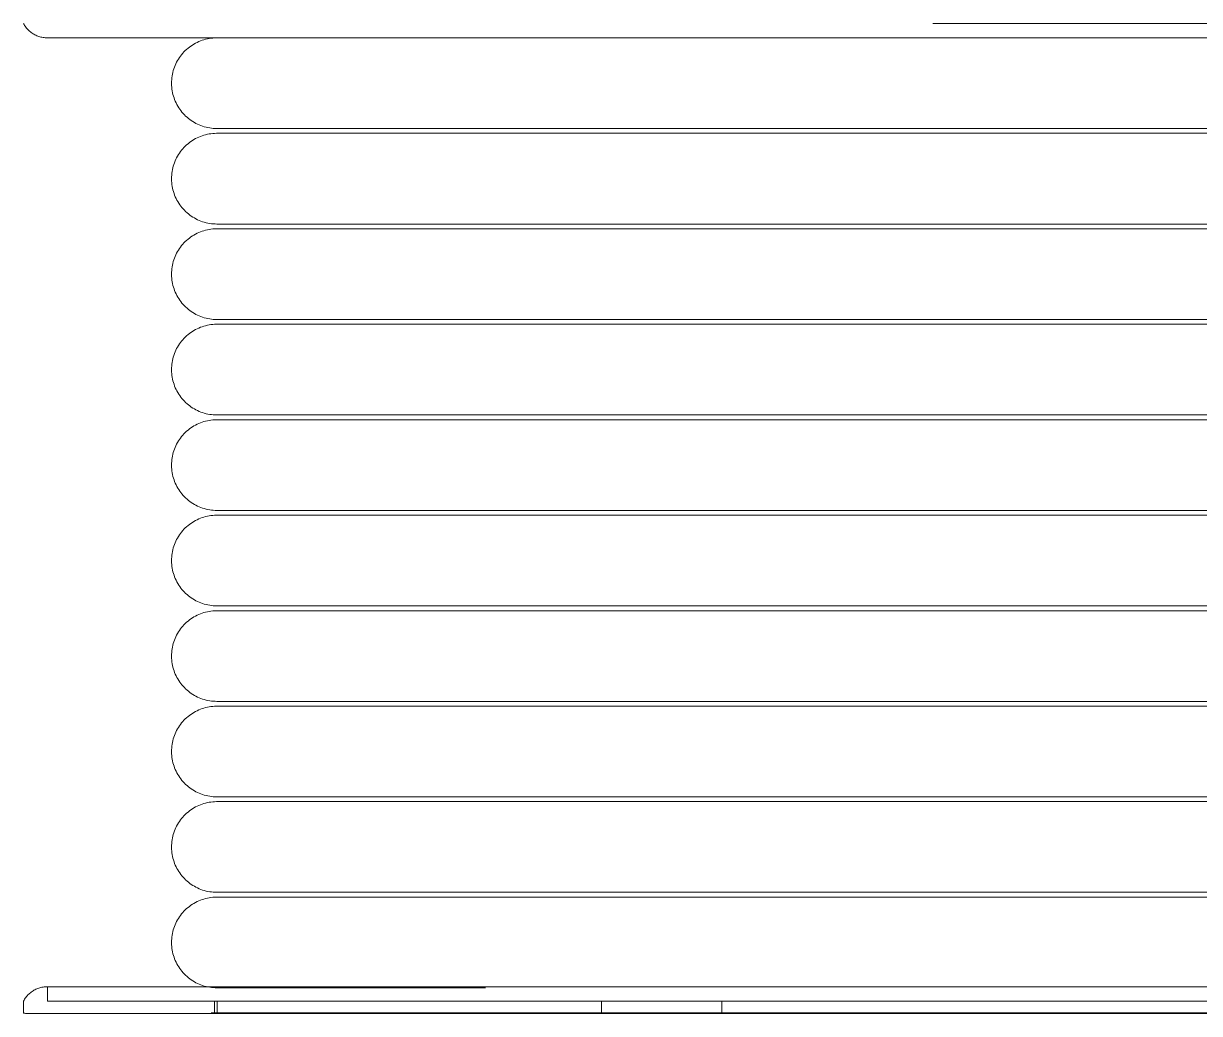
# Model space of a CAD drawing. Header units: millimetres. Extents: x -677815 to 476396, y -125373 to 39000.
# Drawn here: x 198733.5 to 198979.8, y -461.7 to -254.3 of the extents above; entities that cross this region are included whole.
import ezdxf

# ---------------------------------------------------------------- set-up
doc = ezdxf.new("R2010")
doc.units = ezdxf.units.MM
doc.layers.add('AM_BOR', color=4, linetype='Continuous', lineweight=25)
doc.layers.add('Xref building Toll$0$P-SANR-FIXT', color=6, linetype='Continuous', lineweight=9)

# ---------------------------------------------------------------- blocks, each defined once
blk = doc.blocks.new('Xref building Toll$0$FHR_1 - FHR 2-V343-MASTER GROUND FLOOR')
at = {"layer": 'Xref building Toll$0$P-SANR-FIXT'}
for p, q in [((125, 386.59), (-80.73, 386.59)), ((330.73, 386.59), (125, 386.59)), ((179.52, 386.59), (223.77, 386.59)), ((223.77, 386.59), (329.45, 386.59)), ((223.77, 386.59), (248.93, 386.59)), ((223.77, 384.09), (223.77, 386.59)), ((248.93, 386.59), (248.93, 384.09)), ((329.45, 386.59), (329.45, 386.59)), ((329.45, 384.09), (329.45, 386.59)), ((330, 384.09), (330, 386.59)), ((370, 384.09), (370, 386.59)), ((125, 384.09), (-80.73, 384.09)), ((330.73, 384.09), (125, 384.09)), ((179.56, 384.09), (365, 384.09)), ((179.56, 384.09), (330.69, 384.09)), ((274.64, 384.09), (329.45, 384.09)), ((329.45, 384.09), (329.45, 384.09)), ((365, 384.09), (330.69, 384.09)), ((365, 381.09), (365, 384.09)), ((365, 381.09), (-115, 381.09)), ((125, 381.09), (-38.03, 381.09)), ((274.64, 381.09), (125, 381.09)), ((274.64, 381.09), (365, 381.09)), ((125, 179.31), (70.48, 179.31)), ((179.52, 179.31), (125, 179.31))]:
    blk.add_line(p, q, dxfattribs=at)
at = {"layer": 'Xref building Toll$0$P-SANR-FIXT', "flags": 128}
for points in [[(125, 386.69), (115.23, 386.69), (105.47, 386.69), (95.75, 386.69), (86.07, 386.69), (76.46, 386.69), (66.92, 386.69), (57.48, 386.69), (48.14, 386.69), (38.93, 386.69), (29.85, 386.69), (20.93, 386.69), (12.17, 386.69), (3.59, 386.69), (-4.79, 386.69), (-12.96, 386.69), (-20.92, 386.69), (-28.64, 386.69)], [(-23.02, 386.69), (-15.13, 386.69), (-7.01, 386.69), (1.31, 386.69), (9.84, 386.69), (18.55, 386.69), (27.43, 386.69), (36.46, 386.69), (45.64, 386.69), (54.95, 386.69), (64.36, 386.69), (73.88, 386.69), (83.47, 386.69), (93.13, 386.69), (102.85, 386.69), (112.59, 386.69), (122.36, 386.69), (125, 386.69)], [(125, 386.69), (134.77, 386.69), (144.53, 386.69), (154.25, 386.69), (163.93, 386.69), (173.54, 386.69), (183.08, 386.69), (192.52, 386.69), (201.86, 386.69), (211.07, 386.69), (220.15, 386.69), (229.07, 386.69), (237.83, 386.69), (246.41, 386.69), (254.79, 386.69), (262.96, 386.69), (270.92, 386.69), (278.64, 386.69), (286.11, 386.69), (293.33, 386.69), (300.27, 386.69), (306.94, 386.69), (313.32, 386.69), (319.39, 386.69), (325.16, 386.69), (330.6, 386.69), (335.72, 386.69), (340.49, 386.69), (344.93, 386.69), (349.01, 386.69), (352.73, 386.69), (356.09, 386.69), (359.08, 386.69), (361.69, 386.69), (363.93, 386.69), (365.78, 386.69), (367.25, 386.69), (368.33, 386.69), (369.02, 386.69), (369.32, 386.69), (369.33, 386.69)], [(369.33, 386.69), (369.14, 386.69), (368.55, 386.69), (367.58, 386.69), (366.21, 386.69), (364.46, 386.69), (362.33, 386.69), (359.82, 386.69), (356.93, 386.69), (353.67, 386.69), (350.05, 386.69), (346.06, 386.69), (341.72, 386.69), (337.04, 386.69), (332.01, 386.69), (326.66, 386.69), (320.98, 386.69), (314.99, 386.69), (308.69, 386.69), (302.1, 386.69), (295.23, 386.69), (288.08, 386.69), (280.68, 386.69), (273.02, 386.69), (265.13, 386.69), (257.01, 386.69), (248.69, 386.69), (240.16, 386.69), (231.45, 386.69), (222.57, 386.69), (213.54, 386.69), (204.36, 386.69), (195.05, 386.69), (185.64, 386.69), (176.12, 386.69), (166.53, 386.69), (156.87, 386.69), (147.15, 386.69), (137.41, 386.69), (127.64, 386.69), (125, 386.69)], [(369.33, 386.69), (369.42, 386.69), (369.51, 386.69), (369.6, 386.68), (369.69, 386.66), (369.78, 386.65), (369.87, 386.63), (369.96, 386.61), (370, 386.59)], [(370, 384.09), (369.89, 383.89), (369.77, 383.7), (369.64, 383.51), (369.51, 383.33), (369.37, 383.15), (369.22, 382.98), (369.07, 382.81), (368.91, 382.65), (368.74, 382.5), (368.57, 382.36), (368.39, 382.22), (368.2, 382.08), (368.01, 381.96), (367.82, 381.84), (367.62, 381.73), (367.42, 381.63), (367.21, 381.54), (367, 381.46), (366.79, 381.38), (366.57, 381.31), (366.35, 381.26), (366.13, 381.21), (365.91, 381.16), (365.68, 381.13), (365.46, 381.11), (365.23, 381.1), (365, 381.09)], [(-27.92, 381.09), (-20.4, 381.09), (-12.64, 381.09), (-4.67, 381.09), (3.51, 381.09), (11.88, 381.09), (20.44, 381.09), (29.16, 381.09), (38.03, 381.09), (47.05, 381.09), (56.19, 381.09), (65.44, 381.09), (74.78, 381.09), (84.21, 381.09), (93.7, 381.09), (103.24, 381.09), (112.81, 381.09), (122.41, 381.09), (125, 381.09)], [(125, 381.09), (134.6, 381.09), (144.18, 381.09), (153.73, 381.09), (163.24, 381.09), (172.68, 381.09), (182.05, 381.09), (191.33, 381.09), (200.5, 381.09), (209.55, 381.09), (218.46, 381.09), (227.23, 381.09), (235.83, 381.09), (244.25, 381.09), (252.48, 381.09), (260.51, 381.09), (268.33, 381.09), (275.91, 381.09), (283.25, 381.09), (290.34, 381.09), (297.17, 381.09), (303.71, 381.09), (309.98, 381.09), (315.94, 381.09), (321.61, 381.09), (326.95, 381.09), (331.98, 381.09), (336.67, 381.09), (341.02, 381.09), (345.03, 381.09), (348.69, 381.09), (351.99, 381.09), (354.92, 381.09), (357.49, 381.09), (359.69, 381.09), (361.51, 381.09), (362.95, 381.09), (364.01, 381.09), (364.69, 381.09), (364.99, 381.09), (365, 381.09)], [(329.5, 381.31), (329.34, 381.31), (328.85, 381.31), (328.03, 381.31), (326.89, 381.31), (325.42, 381.31), (323.64, 381.31), (321.54, 381.31), (319.12, 381.31), (316.39, 381.31), (313.36, 381.31), (310.02, 381.31), (306.39, 381.31), (302.47, 381.31), (298.26, 381.31), (293.78, 381.31), (289.03, 381.31), (284.01, 381.31), (278.74, 381.31), (273.23, 381.31)], [(275.8, 381.31), (281.2, 381.31), (286.35, 381.31), (291.25, 381.31), (295.88, 381.31), (300.23, 381.31), (304.31, 381.31), (308.1, 381.31), (311.59, 381.31), (314.79, 381.31), (317.68, 381.31), (320.27, 381.31), (322.54, 381.31), (324.5, 381.31), (326.14, 381.31), (327.45, 381.31), (328.45, 381.31), (329.11, 381.31), (329.45, 381.31), (329.5, 381.31)], [(365, 381.09), (364.81, 381.09), (364.23, 381.09), (363.27, 381.09), (361.93, 381.09), (360.22, 381.09), (358.12, 381.09), (355.65, 381.09), (352.82, 381.09), (349.62, 381.09), (346.05, 381.09), (342.14, 381.09), (337.88, 381.09), (333.28, 381.09), (328.34, 381.09), (323.08, 381.09), (317.5, 381.09), (311.62, 381.09), (305.43, 381.09), (298.96, 381.09), (292.21, 381.09), (285.19, 381.09), (277.92, 381.09)], [(329.5, 381.31), (329.88, 381.3), (330.26, 381.28), (330.64, 381.24), (331.01, 381.19), (331.39, 381.12), (331.76, 381.04), (332.13, 380.94), (332.49, 380.83), (332.85, 380.7), (333.2, 380.56), (333.55, 380.4), (333.89, 380.24), (334.22, 380.05), (334.55, 379.86), (334.86, 379.65), (335.17, 379.43), (335.47, 379.2), (335.76, 378.95), (336.04, 378.69), (336.31, 378.43), (336.57, 378.15), (336.82, 377.86), (337.06, 377.56), (337.28, 377.26), (337.49, 376.94), (337.69, 376.62), (337.88, 376.29), (338.05, 375.95), (338.21, 375.6), (338.35, 375.25), (338.48, 374.89), (338.6, 374.53), (338.7, 374.17), (338.79, 373.8), (338.86, 373.42), (338.92, 373.05), (338.96, 372.67), (338.99, 372.29), (339, 371.91), (339, 371.81)], [(339, 371.81), (338.99, 371.43), (338.97, 371.05), (338.93, 370.67), (338.88, 370.3), (338.81, 369.92), (338.73, 369.55), (338.63, 369.18), (338.52, 368.82), (338.39, 368.46), (338.25, 368.11), (338.1, 367.76), (337.93, 367.42), (337.74, 367.09), (337.55, 366.76), (337.34, 366.44), (337.12, 366.14), (336.89, 365.84), (336.64, 365.54), (336.39, 365.26), (336.12, 364.99), (335.84, 364.73), (335.55, 364.49), (335.26, 364.25), (334.95, 364.03), (334.63, 363.82), (334.31, 363.62), (333.98, 363.43), (333.64, 363.26), (333.29, 363.1), (332.94, 362.95), (332.59, 362.82), (332.22, 362.71), (331.86, 362.61), (331.49, 362.52), (331.11, 362.45), (330.74, 362.39), (330.36, 362.35), (329.98, 362.32), (329.6, 362.31), (329.5, 362.31)], [(329.5, 362.31), (329.34, 362.31), (328.85, 362.31), (328.03, 362.31), (326.89, 362.31), (325.42, 362.31), (323.64, 362.31), (321.54, 362.31), (319.12, 362.31), (316.39, 362.31), (313.36, 362.31), (310.02, 362.31), (306.39, 362.31), (302.47, 362.31), (298.26, 362.31), (293.78, 362.31), (289.03, 362.31), (284.01, 362.31), (278.74, 362.31), (273.23, 362.31), (267.48, 362.31), (261.5, 362.31), (255.3, 362.31), (248.89, 362.31), (242.28, 362.31), (235.49, 362.31), (228.52, 362.31), (221.39, 362.31), (214.1, 362.31), (206.66, 362.31), (199.1, 362.31), (191.42, 362.31), (183.63, 362.31), (175.75, 362.31), (167.79, 362.31), (159.76, 362.31), (151.67, 362.31), (143.54, 362.31), (135.38, 362.31), (127.21, 362.31), (119.03, 362.31)], [(122.79, 362.31), (130.97, 362.31), (139.14, 362.31), (147.29, 362.31), (155.4, 362.31), (163.46, 362.31), (171.46, 362.31), (179.39, 362.31), (187.23, 362.31), (194.97, 362.31), (202.6, 362.31), (210.1, 362.31), (217.47, 362.31), (224.69, 362.31), (231.75, 362.31), (238.64, 362.31), (245.35, 362.31), (251.86, 362.31), (258.18, 362.31), (264.28, 362.31), (270.15, 362.31), (275.8, 362.31), (281.2, 362.31), (286.35, 362.31), (291.25, 362.31), (295.88, 362.31), (300.23, 362.31), (304.31, 362.31), (308.1, 362.31), (311.59, 362.31), (314.79, 362.31), (317.68, 362.31), (320.27, 362.31), (322.54, 362.31), (324.5, 362.31), (326.14, 362.31), (327.45, 362.31), (328.45, 362.31), (329.11, 362.31), (329.45, 362.31), (329.5, 362.31)], [(122.79, 361.31), (130.97, 361.31), (139.14, 361.31), (147.29, 361.31), (155.4, 361.31), (163.46, 361.31), (171.46, 361.31), (179.39, 361.31), (187.23, 361.31), (194.97, 361.31), (202.6, 361.31), (210.1, 361.31), (217.47, 361.31), (224.69, 361.31), (231.75, 361.31), (238.64, 361.31), (245.35, 361.31), (251.86, 361.31), (258.18, 361.31), (264.28, 361.31), (270.15, 361.31), (275.8, 361.31), (281.2, 361.31), (286.35, 361.31), (291.25, 361.31), (295.88, 361.31), (300.23, 361.31), (304.31, 361.31), (308.1, 361.31), (311.59, 361.31), (314.79, 361.31), (317.68, 361.31), (320.27, 361.31), (322.54, 361.31), (324.5, 361.31), (326.14, 361.31), (327.45, 361.31), (328.45, 361.31), (329.11, 361.31), (329.45, 361.31), (329.5, 361.31)], [(329.5, 361.31), (329.34, 361.31), (328.85, 361.31), (328.03, 361.31), (326.89, 361.31), (325.42, 361.31), (323.64, 361.31), (321.54, 361.31), (319.12, 361.31), (316.39, 361.31), (313.36, 361.31), (310.02, 361.31), (306.39, 361.31), (302.47, 361.31), (298.26, 361.31), (293.78, 361.31), (289.03, 361.31), (284.01, 361.31), (278.74, 361.31), (273.23, 361.31), (267.48, 361.31), (261.5, 361.31), (255.3, 361.31), (248.89, 361.31), (242.28, 361.31), (235.49, 361.31), (228.52, 361.31), (221.39, 361.31), (214.1, 361.31), (206.66, 361.31), (199.1, 361.31), (191.42, 361.31), (183.63, 361.31), (175.75, 361.31), (167.79, 361.31), (159.76, 361.31), (151.67, 361.31), (143.54, 361.31), (135.38, 361.31), (127.21, 361.31), (119.03, 361.31)], [(329.5, 361.31), (329.88, 361.3), (330.26, 361.28), (330.64, 361.24), (331.01, 361.19), (331.39, 361.12), (331.76, 361.04), (332.13, 360.94), (332.49, 360.83), (332.85, 360.7), (333.2, 360.56), (333.55, 360.4), (333.89, 360.24), (334.22, 360.05), (334.55, 359.86), (334.86, 359.65), (335.17, 359.43), (335.47, 359.2), (335.76, 358.95), (336.04, 358.69), (336.31, 358.43), (336.57, 358.15), (336.82, 357.86), (337.06, 357.56), (337.28, 357.26), (337.49, 356.94), (337.69, 356.62), (337.88, 356.29), (338.05, 355.95), (338.21, 355.6), (338.35, 355.25), (338.48, 354.89), (338.6, 354.53), (338.7, 354.17), (338.79, 353.8), (338.86, 353.42), (338.92, 353.05), (338.96, 352.67), (338.99, 352.29), (339, 351.91), (339, 351.81)], [(339, 351.81), (338.99, 351.43), (338.97, 351.05), (338.93, 350.67), (338.88, 350.3), (338.81, 349.92), (338.73, 349.55), (338.63, 349.18), (338.52, 348.82), (338.39, 348.46), (338.25, 348.11), (338.1, 347.76), (337.93, 347.42), (337.74, 347.09), (337.55, 346.76), (337.34, 346.44), (337.12, 346.14), (336.89, 345.84), (336.64, 345.54), (336.39, 345.26), (336.12, 344.99), (335.84, 344.73), (335.55, 344.49), (335.26, 344.25), (334.95, 344.03), (334.63, 343.82), (334.31, 343.62), (333.98, 343.43), (333.64, 343.26), (333.29, 343.1), (332.94, 342.95), (332.59, 342.82), (332.22, 342.71), (331.86, 342.61), (331.49, 342.52), (331.11, 342.45), (330.74, 342.39), (330.36, 342.35), (329.98, 342.32), (329.6, 342.31), (329.5, 342.31)], [(329.5, 342.31), (329.34, 342.31), (328.85, 342.31), (328.03, 342.31), (326.89, 342.31), (325.42, 342.31), (323.64, 342.31), (321.54, 342.31), (319.12, 342.31), (316.39, 342.31), (313.36, 342.31), (310.02, 342.31), (306.39, 342.31), (302.47, 342.31), (298.26, 342.31), (293.78, 342.31), (289.03, 342.31), (284.01, 342.31), (278.74, 342.31), (273.23, 342.31), (267.48, 342.31), (261.5, 342.31), (255.3, 342.31), (248.89, 342.31), (242.28, 342.31), (235.49, 342.31), (228.52, 342.31), (221.39, 342.31), (214.1, 342.31), (206.66, 342.31), (199.1, 342.31), (191.42, 342.31), (183.63, 342.31), (175.75, 342.31), (167.79, 342.31), (159.76, 342.31), (151.67, 342.31), (143.54, 342.31), (135.38, 342.31), (127.21, 342.31), (119.03, 342.31)], [(122.79, 342.31), (130.97, 342.31), (139.14, 342.31), (147.29, 342.31), (155.4, 342.31), (163.46, 342.31), (171.46, 342.31), (179.39, 342.31), (187.23, 342.31), (194.97, 342.31), (202.6, 342.31), (210.1, 342.31), (217.47, 342.31), (224.69, 342.31), (231.75, 342.31), (238.64, 342.31), (245.35, 342.31), (251.86, 342.31), (258.18, 342.31), (264.28, 342.31), (270.15, 342.31), (275.8, 342.31), (281.2, 342.31), (286.35, 342.31), (291.25, 342.31), (295.88, 342.31), (300.23, 342.31), (304.31, 342.31), (308.1, 342.31), (311.59, 342.31), (314.79, 342.31), (317.68, 342.31), (320.27, 342.31), (322.54, 342.31), (324.5, 342.31), (326.14, 342.31), (327.45, 342.31), (328.45, 342.31), (329.11, 342.31), (329.45, 342.31), (329.5, 342.31)], [(122.79, 341.31), (130.97, 341.31), (139.14, 341.31), (147.29, 341.31), (155.4, 341.31), (163.46, 341.31), (171.46, 341.31), (179.39, 341.31), (187.23, 341.31), (194.97, 341.31), (202.6, 341.31), (210.1, 341.31), (217.47, 341.31), (224.69, 341.31), (231.75, 341.31), (238.64, 341.31), (245.35, 341.31), (251.86, 341.31), (258.18, 341.31), (264.28, 341.31), (270.15, 341.31), (275.8, 341.31), (281.2, 341.31), (286.35, 341.31), (291.25, 341.31), (295.88, 341.31), (300.23, 341.31), (304.31, 341.31), (308.1, 341.31), (311.59, 341.31), (314.79, 341.31), (317.68, 341.31), (320.27, 341.31), (322.54, 341.31), (324.5, 341.31), (326.14, 341.31), (327.45, 341.31), (328.45, 341.31), (329.11, 341.31), (329.45, 341.31), (329.5, 341.31)], [(329.5, 341.31), (329.34, 341.31), (328.85, 341.31), (328.03, 341.31), (326.89, 341.31), (325.42, 341.31), (323.64, 341.31), (321.54, 341.31), (319.12, 341.31), (316.39, 341.31), (313.36, 341.31), (310.02, 341.31), (306.39, 341.31), (302.47, 341.31), (298.26, 341.31), (293.78, 341.31), (289.03, 341.31), (284.01, 341.31), (278.74, 341.31), (273.23, 341.31), (267.48, 341.31), (261.5, 341.31), (255.3, 341.31), (248.89, 341.31), (242.28, 341.31), (235.49, 341.31), (228.52, 341.31), (221.39, 341.31), (214.1, 341.31), (206.66, 341.31), (199.1, 341.31), (191.42, 341.31), (183.63, 341.31), (175.75, 341.31), (167.79, 341.31), (159.76, 341.31), (151.67, 341.31), (143.54, 341.31), (135.38, 341.31), (127.21, 341.31), (119.03, 341.31)], [(329.5, 341.31), (329.88, 341.3), (330.26, 341.28), (330.64, 341.24), (331.01, 341.19), (331.39, 341.12), (331.76, 341.04), (332.13, 340.94), (332.49, 340.83), (332.85, 340.7), (333.2, 340.56), (333.55, 340.4), (333.89, 340.24), (334.22, 340.05), (334.55, 339.86), (334.86, 339.65), (335.17, 339.43), (335.47, 339.2), (335.76, 338.95), (336.04, 338.69), (336.31, 338.43), (336.57, 338.15), (336.82, 337.86), (337.06, 337.56), (337.28, 337.26), (337.49, 336.94), (337.69, 336.62), (337.88, 336.29), (338.05, 335.95), (338.21, 335.6), (338.35, 335.25), (338.48, 334.89), (338.6, 334.53), (338.7, 334.17), (338.79, 333.8), (338.86, 333.42), (338.92, 333.05), (338.96, 332.67), (338.99, 332.29), (339, 331.91), (339, 331.81)], [(339, 331.81), (338.99, 331.43), (338.97, 331.05), (338.93, 330.67), (338.88, 330.3), (338.81, 329.92), (338.73, 329.55), (338.63, 329.18), (338.52, 328.82), (338.39, 328.46), (338.25, 328.11), (338.1, 327.76), (337.93, 327.42), (337.74, 327.09), (337.55, 326.76), (337.34, 326.44), (337.12, 326.14), (336.89, 325.84), (336.64, 325.54), (336.39, 325.26), (336.12, 324.99), (335.84, 324.73), (335.55, 324.49), (335.26, 324.25), (334.95, 324.03), (334.63, 323.82), (334.31, 323.62), (333.98, 323.43), (333.64, 323.26), (333.29, 323.1), (332.94, 322.95), (332.59, 322.82), (332.22, 322.71), (331.86, 322.61), (331.49, 322.52), (331.11, 322.45), (330.74, 322.39), (330.36, 322.35), (329.98, 322.32), (329.6, 322.31), (329.5, 322.31)], [(329.5, 322.31), (329.34, 322.31), (328.85, 322.31), (328.03, 322.31), (326.89, 322.31), (325.42, 322.31), (323.64, 322.31), (321.54, 322.31), (319.12, 322.31), (316.39, 322.31), (313.36, 322.31), (310.02, 322.31), (306.39, 322.31), (302.47, 322.31), (298.26, 322.31), (293.78, 322.31), (289.03, 322.31), (284.01, 322.31), (278.74, 322.31), (273.23, 322.31), (267.48, 322.31), (261.5, 322.31), (255.3, 322.31), (248.89, 322.31), (242.28, 322.31), (235.49, 322.31), (228.52, 322.31), (221.39, 322.31), (214.1, 322.31), (206.66, 322.31), (199.1, 322.31), (191.42, 322.31), (183.63, 322.31), (175.75, 322.31), (167.79, 322.31), (159.76, 322.31), (151.67, 322.31), (143.54, 322.31), (135.38, 322.31), (127.21, 322.31), (119.03, 322.31)], [(122.79, 322.31), (130.97, 322.31), (139.14, 322.31), (147.29, 322.31), (155.4, 322.31), (163.46, 322.31), (171.46, 322.31), (179.39, 322.31), (187.23, 322.31), (194.97, 322.31), (202.6, 322.31), (210.1, 322.31), (217.47, 322.31), (224.69, 322.31), (231.75, 322.31), (238.64, 322.31), (245.35, 322.31), (251.86, 322.31), (258.18, 322.31), (264.28, 322.31), (270.15, 322.31), (275.8, 322.31), (281.2, 322.31), (286.35, 322.31), (291.25, 322.31), (295.88, 322.31), (300.23, 322.31), (304.31, 322.31), (308.1, 322.31), (311.59, 322.31), (314.79, 322.31), (317.68, 322.31), (320.27, 322.31), (322.54, 322.31), (324.5, 322.31), (326.14, 322.31), (327.45, 322.31), (328.45, 322.31), (329.11, 322.31), (329.45, 322.31), (329.5, 322.31)], [(122.79, 321.31), (130.97, 321.31), (139.14, 321.31), (147.29, 321.31), (155.4, 321.31), (163.46, 321.31), (171.46, 321.31), (179.39, 321.31), (187.23, 321.31), (194.97, 321.31), (202.6, 321.31), (210.1, 321.31), (217.47, 321.31), (224.69, 321.31), (231.75, 321.31), (238.64, 321.31), (245.35, 321.31), (251.86, 321.31), (258.18, 321.31), (264.28, 321.31), (270.15, 321.31), (275.8, 321.31), (281.2, 321.31), (286.35, 321.31), (291.25, 321.31), (295.88, 321.31), (300.23, 321.31), (304.31, 321.31), (308.1, 321.31), (311.59, 321.31), (314.79, 321.31), (317.68, 321.31), (320.27, 321.31), (322.54, 321.31), (324.5, 321.31), (326.14, 321.31), (327.45, 321.31), (328.45, 321.31), (329.11, 321.31), (329.45, 321.31), (329.5, 321.31)], [(329.5, 321.31), (329.34, 321.31), (328.85, 321.31), (328.03, 321.31), (326.89, 321.31), (325.42, 321.31), (323.64, 321.31), (321.54, 321.31), (319.12, 321.31), (316.39, 321.31), (313.36, 321.31), (310.02, 321.31), (306.39, 321.31), (302.47, 321.31), (298.26, 321.31), (293.78, 321.31), (289.03, 321.31), (284.01, 321.31), (278.74, 321.31), (273.23, 321.31), (267.48, 321.31), (261.5, 321.31), (255.3, 321.31), (248.89, 321.31), (242.28, 321.31), (235.49, 321.31), (228.52, 321.31), (221.39, 321.31), (214.1, 321.31), (206.66, 321.31), (199.1, 321.31), (191.42, 321.31), (183.63, 321.31), (175.75, 321.31), (167.79, 321.31), (159.76, 321.31), (151.67, 321.31), (143.54, 321.31), (135.38, 321.31), (127.21, 321.31), (119.03, 321.31)], [(329.5, 321.31), (329.88, 321.3), (330.26, 321.28), (330.64, 321.24), (331.01, 321.19), (331.39, 321.12), (331.76, 321.04), (332.13, 320.94), (332.49, 320.83), (332.85, 320.7), (333.2, 320.56), (333.55, 320.4), (333.89, 320.24), (334.22, 320.05), (334.55, 319.86), (334.86, 319.65), (335.17, 319.43), (335.47, 319.2), (335.76, 318.95), (336.04, 318.69), (336.31, 318.43), (336.57, 318.15), (336.82, 317.86), (337.06, 317.56), (337.28, 317.26), (337.49, 316.94), (337.69, 316.62), (337.88, 316.29), (338.05, 315.95), (338.21, 315.6), (338.35, 315.25), (338.48, 314.89), (338.6, 314.53), (338.7, 314.17), (338.79, 313.8), (338.86, 313.42), (338.92, 313.05), (338.96, 312.67), (338.99, 312.29), (339, 311.91), (339, 311.81)], [(339, 311.81), (338.99, 311.43), (338.97, 311.05), (338.93, 310.67), (338.88, 310.3), (338.81, 309.92), (338.73, 309.55), (338.63, 309.18), (338.52, 308.82), (338.39, 308.46), (338.25, 308.11), (338.1, 307.76), (337.93, 307.42), (337.74, 307.09), (337.55, 306.76), (337.34, 306.44), (337.12, 306.14), (336.89, 305.84), (336.64, 305.54), (336.39, 305.26), (336.12, 304.99), (335.84, 304.73), (335.55, 304.49), (335.26, 304.25), (334.95, 304.03), (334.63, 303.82), (334.31, 303.62), (333.98, 303.43), (333.64, 303.26), (333.29, 303.1), (332.94, 302.95), (332.59, 302.82), (332.22, 302.71), (331.86, 302.61), (331.49, 302.52), (331.11, 302.45), (330.74, 302.39), (330.36, 302.35), (329.98, 302.32), (329.6, 302.31), (329.5, 302.31)], [(329.5, 302.31), (329.34, 302.31), (328.85, 302.31), (328.03, 302.31), (326.89, 302.31), (325.42, 302.31), (323.64, 302.31), (321.54, 302.31), (319.12, 302.31), (316.39, 302.31), (313.36, 302.31), (310.02, 302.31), (306.39, 302.31), (302.47, 302.31), (298.26, 302.31), (293.78, 302.31), (289.03, 302.31), (284.01, 302.31), (278.74, 302.31), (273.23, 302.31), (267.48, 302.31), (261.5, 302.31), (255.3, 302.31), (248.89, 302.31), (242.28, 302.31), (235.49, 302.31), (228.52, 302.31), (221.39, 302.31), (214.1, 302.31), (206.66, 302.31), (199.1, 302.31), (191.42, 302.31), (183.63, 302.31), (175.75, 302.31), (167.79, 302.31), (159.76, 302.31), (151.67, 302.31), (143.54, 302.31), (135.38, 302.31), (127.21, 302.31), (119.03, 302.31)], [(122.79, 302.31), (130.97, 302.31), (139.14, 302.31), (147.29, 302.31), (155.4, 302.31), (163.46, 302.31), (171.46, 302.31), (179.39, 302.31), (187.23, 302.31), (194.97, 302.31), (202.6, 302.31), (210.1, 302.31), (217.47, 302.31), (224.69, 302.31), (231.75, 302.31), (238.64, 302.31), (245.35, 302.31), (251.86, 302.31), (258.18, 302.31), (264.28, 302.31), (270.15, 302.31), (275.8, 302.31), (281.2, 302.31), (286.35, 302.31), (291.25, 302.31), (295.88, 302.31), (300.23, 302.31), (304.31, 302.31), (308.1, 302.31), (311.59, 302.31), (314.79, 302.31), (317.68, 302.31), (320.27, 302.31), (322.54, 302.31), (324.5, 302.31), (326.14, 302.31), (327.45, 302.31), (328.45, 302.31), (329.11, 302.31), (329.45, 302.31), (329.5, 302.31)], [(122.79, 301.31), (130.97, 301.31), (139.14, 301.31), (147.29, 301.31), (155.4, 301.31), (163.46, 301.31), (171.46, 301.31), (179.39, 301.31), (187.23, 301.31), (194.97, 301.31), (202.6, 301.31), (210.1, 301.31), (217.47, 301.31), (224.69, 301.31), (231.75, 301.31), (238.64, 301.31), (245.35, 301.31), (251.86, 301.31), (258.18, 301.31), (264.28, 301.31), (270.15, 301.31), (275.8, 301.31), (281.2, 301.31), (286.35, 301.31), (291.25, 301.31), (295.88, 301.31), (300.23, 301.31), (304.31, 301.31), (308.1, 301.31), (311.59, 301.31), (314.79, 301.31), (317.68, 301.31), (320.27, 301.31), (322.54, 301.31), (324.5, 301.31), (326.14, 301.31), (327.45, 301.31), (328.45, 301.31), (329.11, 301.31), (329.45, 301.31), (329.5, 301.31)], [(329.5, 301.31), (329.34, 301.31), (328.85, 301.31), (328.03, 301.31), (326.89, 301.31), (325.42, 301.31), (323.64, 301.31), (321.54, 301.31), (319.12, 301.31), (316.39, 301.31), (313.36, 301.31), (310.02, 301.31), (306.39, 301.31), (302.47, 301.31), (298.26, 301.31), (293.78, 301.31), (289.03, 301.31), (284.01, 301.31), (278.74, 301.31), (273.23, 301.31), (267.48, 301.31), (261.5, 301.31), (255.3, 301.31), (248.89, 301.31), (242.28, 301.31), (235.49, 301.31), (228.52, 301.31), (221.39, 301.31), (214.1, 301.31), (206.66, 301.31), (199.1, 301.31), (191.42, 301.31), (183.63, 301.31), (175.75, 301.31), (167.79, 301.31), (159.76, 301.31), (151.67, 301.31), (143.54, 301.31), (135.38, 301.31), (127.21, 301.31), (119.03, 301.31)], [(329.5, 301.31), (329.88, 301.3), (330.26, 301.28), (330.64, 301.24), (331.01, 301.19), (331.39, 301.12), (331.76, 301.04), (332.13, 300.94), (332.49, 300.83), (332.85, 300.7), (333.2, 300.56), (333.55, 300.4), (333.89, 300.24), (334.22, 300.05), (334.55, 299.86), (334.86, 299.65), (335.17, 299.43), (335.47, 299.2), (335.76, 298.95), (336.04, 298.69), (336.31, 298.43), (336.57, 298.15), (336.82, 297.86), (337.06, 297.56), (337.28, 297.26), (337.49, 296.94), (337.69, 296.62), (337.88, 296.29), (338.05, 295.95), (338.21, 295.6), (338.35, 295.25), (338.48, 294.89), (338.6, 294.53), (338.7, 294.17), (338.79, 293.8), (338.86, 293.42), (338.92, 293.05), (338.96, 292.67), (338.99, 292.29), (339, 291.91), (339, 291.81)], [(339, 291.81), (338.99, 291.43), (338.97, 291.05), (338.93, 290.67), (338.88, 290.3), (338.81, 289.92), (338.73, 289.55), (338.63, 289.18), (338.52, 288.82), (338.39, 288.46), (338.25, 288.11), (338.1, 287.76), (337.93, 287.42), (337.74, 287.09), (337.55, 286.76), (337.34, 286.44), (337.12, 286.14), (336.89, 285.84), (336.64, 285.54), (336.39, 285.26), (336.12, 284.99), (335.84, 284.73), (335.55, 284.49), (335.26, 284.25), (334.95, 284.03), (334.63, 283.82), (334.31, 283.62), (333.98, 283.43), (333.64, 283.26), (333.29, 283.1), (332.94, 282.95), (332.59, 282.82), (332.22, 282.71), (331.86, 282.61), (331.49, 282.52), (331.11, 282.45), (330.74, 282.39), (330.36, 282.35), (329.98, 282.32), (329.6, 282.31), (329.5, 282.31)], [(329.5, 282.31), (329.34, 282.31), (328.85, 282.31), (328.03, 282.31), (326.89, 282.31), (325.42, 282.31), (323.64, 282.31), (321.54, 282.31), (319.12, 282.31), (316.39, 282.31), (313.36, 282.31), (310.02, 282.31), (306.39, 282.31), (302.47, 282.31), (298.26, 282.31), (293.78, 282.31), (289.03, 282.31), (284.01, 282.31), (278.74, 282.31), (273.23, 282.31), (267.48, 282.31), (261.5, 282.31), (255.3, 282.31), (248.89, 282.31), (242.28, 282.31), (235.49, 282.31), (228.52, 282.31), (221.39, 282.31), (214.1, 282.31), (206.66, 282.31), (199.1, 282.31), (191.42, 282.31), (183.63, 282.31), (175.75, 282.31), (167.79, 282.31), (159.76, 282.31), (151.67, 282.31), (143.54, 282.31), (135.38, 282.31), (127.21, 282.31), (119.03, 282.31)], [(122.79, 282.31), (130.97, 282.31), (139.14, 282.31), (147.29, 282.31), (155.4, 282.31), (163.46, 282.31), (171.46, 282.31), (179.39, 282.31), (187.23, 282.31), (194.97, 282.31), (202.6, 282.31), (210.1, 282.31), (217.47, 282.31), (224.69, 282.31), (231.75, 282.31), (238.64, 282.31), (245.35, 282.31), (251.86, 282.31), (258.18, 282.31), (264.28, 282.31), (270.15, 282.31), (275.8, 282.31), (281.2, 282.31), (286.35, 282.31), (291.25, 282.31), (295.88, 282.31), (300.23, 282.31), (304.31, 282.31), (308.1, 282.31), (311.59, 282.31), (314.79, 282.31), (317.68, 282.31), (320.27, 282.31), (322.54, 282.31), (324.5, 282.31), (326.14, 282.31), (327.45, 282.31), (328.45, 282.31), (329.11, 282.31), (329.45, 282.31), (329.5, 282.31)], [(122.79, 281.31), (130.97, 281.31), (139.14, 281.31), (147.29, 281.31), (155.4, 281.31), (163.46, 281.31), (171.46, 281.31), (179.39, 281.31), (187.23, 281.31), (194.97, 281.31), (202.6, 281.31), (210.1, 281.31), (217.47, 281.31), (224.69, 281.31), (231.75, 281.31), (238.64, 281.31), (245.35, 281.31), (251.86, 281.31), (258.18, 281.31), (264.28, 281.31), (270.15, 281.31), (275.8, 281.31), (281.2, 281.31), (286.35, 281.31), (291.25, 281.31), (295.88, 281.31), (300.23, 281.31), (304.31, 281.31), (308.1, 281.31), (311.59, 281.31), (314.79, 281.31), (317.68, 281.31), (320.27, 281.31), (322.54, 281.31), (324.5, 281.31), (326.14, 281.31), (327.45, 281.31), (328.45, 281.31), (329.11, 281.31), (329.45, 281.31), (329.5, 281.31)], [(329.5, 281.31), (329.34, 281.31), (328.85, 281.31), (328.03, 281.31), (326.89, 281.31), (325.42, 281.31), (323.64, 281.31), (321.54, 281.31), (319.12, 281.31), (316.39, 281.31), (313.36, 281.31), (310.02, 281.31), (306.39, 281.31), (302.47, 281.31), (298.26, 281.31), (293.78, 281.31), (289.03, 281.31), (284.01, 281.31), (278.74, 281.31), (273.23, 281.31), (267.48, 281.31), (261.5, 281.31), (255.3, 281.31), (248.89, 281.31), (242.28, 281.31), (235.49, 281.31), (228.52, 281.31), (221.39, 281.31), (214.1, 281.31), (206.66, 281.31), (199.1, 281.31), (191.42, 281.31), (183.63, 281.31), (175.75, 281.31), (167.79, 281.31), (159.76, 281.31), (151.67, 281.31), (143.54, 281.31), (135.38, 281.31), (127.21, 281.31), (119.03, 281.31)], [(329.5, 281.31), (329.88, 281.3), (330.26, 281.28), (330.64, 281.24), (331.01, 281.19), (331.39, 281.12), (331.76, 281.04), (332.13, 280.94), (332.49, 280.83), (332.85, 280.7), (333.2, 280.56), (333.55, 280.4), (333.89, 280.24), (334.22, 280.05), (334.55, 279.86), (334.86, 279.65), (335.17, 279.43), (335.47, 279.2), (335.76, 278.95), (336.04, 278.69), (336.31, 278.43), (336.57, 278.15), (336.82, 277.86), (337.06, 277.56), (337.28, 277.26), (337.49, 276.94), (337.69, 276.62), (337.88, 276.29), (338.05, 275.95), (338.21, 275.6), (338.35, 275.25), (338.48, 274.89), (338.6, 274.53), (338.7, 274.17), (338.79, 273.8), (338.86, 273.42), (338.92, 273.05), (338.96, 272.67), (338.99, 272.29), (339, 271.91), (339, 271.81)], [(339, 271.81), (338.99, 271.43), (338.97, 271.05), (338.93, 270.67), (338.88, 270.3), (338.81, 269.92), (338.73, 269.55), (338.63, 269.18), (338.52, 268.82), (338.39, 268.46), (338.25, 268.11), (338.1, 267.76), (337.93, 267.42), (337.74, 267.09), (337.55, 266.76), (337.34, 266.44), (337.12, 266.14), (336.89, 265.84), (336.64, 265.54), (336.39, 265.26), (336.12, 264.99), (335.84, 264.73), (335.55, 264.49), (335.26, 264.25), (334.95, 264.03), (334.63, 263.82), (334.31, 263.62), (333.98, 263.43), (333.64, 263.26), (333.29, 263.1), (332.94, 262.95), (332.59, 262.82), (332.22, 262.71), (331.86, 262.61), (331.49, 262.52), (331.11, 262.45), (330.74, 262.39), (330.36, 262.35), (329.98, 262.32), (329.6, 262.31), (329.5, 262.31)], [(329.5, 262.31), (329.34, 262.31), (328.85, 262.31), (328.03, 262.31), (326.89, 262.31), (325.42, 262.31), (323.64, 262.31), (321.54, 262.31), (319.12, 262.31), (316.39, 262.31), (313.36, 262.31), (310.02, 262.31), (306.39, 262.31), (302.47, 262.31), (298.26, 262.31), (293.78, 262.31), (289.03, 262.31), (284.01, 262.31), (278.74, 262.31), (273.23, 262.31), (267.48, 262.31), (261.5, 262.31), (255.3, 262.31), (248.89, 262.31), (242.28, 262.31), (235.49, 262.31), (228.52, 262.31), (221.39, 262.31), (214.1, 262.31), (206.66, 262.31), (199.1, 262.31), (191.42, 262.31), (183.63, 262.31), (175.75, 262.31), (167.79, 262.31), (159.76, 262.31), (151.67, 262.31), (143.54, 262.31), (135.38, 262.31), (127.21, 262.31), (119.03, 262.31)], [(122.79, 262.31), (130.97, 262.31), (139.14, 262.31), (147.29, 262.31), (155.4, 262.31), (163.46, 262.31), (171.46, 262.31), (179.39, 262.31), (187.23, 262.31), (194.97, 262.31), (202.6, 262.31), (210.1, 262.31), (217.47, 262.31), (224.69, 262.31), (231.75, 262.31), (238.64, 262.31), (245.35, 262.31), (251.86, 262.31), (258.18, 262.31), (264.28, 262.31), (270.15, 262.31), (275.8, 262.31), (281.2, 262.31), (286.35, 262.31), (291.25, 262.31), (295.88, 262.31), (300.23, 262.31), (304.31, 262.31), (308.1, 262.31), (311.59, 262.31), (314.79, 262.31), (317.68, 262.31), (320.27, 262.31), (322.54, 262.31), (324.5, 262.31), (326.14, 262.31), (327.45, 262.31), (328.45, 262.31), (329.11, 262.31), (329.45, 262.31), (329.5, 262.31)], [(122.79, 261.31), (130.97, 261.31), (139.14, 261.31), (147.29, 261.31), (155.4, 261.31), (163.46, 261.31), (171.46, 261.31), (179.39, 261.31), (187.23, 261.31), (194.97, 261.31), (202.6, 261.31), (210.1, 261.31), (217.47, 261.31), (224.69, 261.31), (231.75, 261.31), (238.64, 261.31), (245.35, 261.31), (251.86, 261.31), (258.18, 261.31), (264.28, 261.31), (270.15, 261.31), (275.8, 261.31), (281.2, 261.31), (286.35, 261.31), (291.25, 261.31), (295.88, 261.31), (300.23, 261.31), (304.31, 261.31), (308.1, 261.31), (311.59, 261.31), (314.79, 261.31), (317.68, 261.31), (320.27, 261.31), (322.54, 261.31), (324.5, 261.31), (326.14, 261.31), (327.45, 261.31), (328.45, 261.31), (329.11, 261.31), (329.45, 261.31), (329.5, 261.31)], [(329.5, 261.31), (329.34, 261.31), (328.85, 261.31), (328.03, 261.31), (326.89, 261.31), (325.42, 261.31), (323.64, 261.31), (321.54, 261.31), (319.12, 261.31), (316.39, 261.31), (313.36, 261.31), (310.02, 261.31), (306.39, 261.31), (302.47, 261.31), (298.26, 261.31), (293.78, 261.31), (289.03, 261.31), (284.01, 261.31), (278.74, 261.31), (273.23, 261.31), (267.48, 261.31), (261.5, 261.31), (255.3, 261.31), (248.89, 261.31), (242.28, 261.31), (235.49, 261.31), (228.52, 261.31), (221.39, 261.31), (214.1, 261.31), (206.66, 261.31), (199.1, 261.31), (191.42, 261.31), (183.63, 261.31), (175.75, 261.31), (167.79, 261.31), (159.76, 261.31), (151.67, 261.31), (143.54, 261.31), (135.38, 261.31), (127.21, 261.31), (119.03, 261.31)], [(329.5, 261.31), (329.88, 261.3), (330.26, 261.28), (330.64, 261.24), (331.01, 261.19), (331.39, 261.12), (331.76, 261.04), (332.13, 260.94), (332.49, 260.83), (332.85, 260.7), (333.2, 260.56), (333.55, 260.4), (333.89, 260.24), (334.22, 260.05), (334.55, 259.86), (334.86, 259.65), (335.17, 259.43), (335.47, 259.2), (335.76, 258.95), (336.04, 258.69), (336.31, 258.43), (336.57, 258.15), (336.82, 257.86), (337.06, 257.56), (337.28, 257.26), (337.49, 256.94), (337.69, 256.62), (337.88, 256.29), (338.05, 255.95), (338.21, 255.6), (338.35, 255.25), (338.48, 254.89), (338.6, 254.53), (338.7, 254.17), (338.79, 253.8), (338.86, 253.42), (338.92, 253.05), (338.96, 252.67), (338.99, 252.29), (339, 251.91), (339, 251.81)], [(339, 251.81), (338.99, 251.43), (338.97, 251.05), (338.93, 250.67), (338.88, 250.3), (338.81, 249.92), (338.73, 249.55), (338.63, 249.18), (338.52, 248.82), (338.39, 248.46), (338.25, 248.11), (338.1, 247.76), (337.93, 247.42), (337.74, 247.09), (337.55, 246.76), (337.34, 246.44), (337.12, 246.14), (336.89, 245.84), (336.64, 245.54), (336.39, 245.26), (336.12, 244.99), (335.84, 244.73), (335.55, 244.49), (335.26, 244.25), (334.95, 244.03), (334.63, 243.82), (334.31, 243.62), (333.98, 243.43), (333.64, 243.26), (333.29, 243.1), (332.94, 242.95), (332.59, 242.82), (332.22, 242.71), (331.86, 242.61), (331.49, 242.52), (331.11, 242.45), (330.74, 242.39), (330.36, 242.35), (329.98, 242.32), (329.6, 242.31), (329.5, 242.31)], [(329.5, 242.31), (329.34, 242.31), (328.85, 242.31), (328.03, 242.31), (326.89, 242.31), (325.42, 242.31), (323.64, 242.31), (321.54, 242.31), (319.12, 242.31), (316.39, 242.31), (313.36, 242.31), (310.02, 242.31), (306.39, 242.31), (302.47, 242.31), (298.26, 242.31), (293.78, 242.31), (289.03, 242.31), (284.01, 242.31), (278.74, 242.31), (273.23, 242.31), (267.48, 242.31), (261.5, 242.31), (255.3, 242.31), (248.89, 242.31), (242.28, 242.31), (235.49, 242.31), (228.52, 242.31), (221.39, 242.31), (214.1, 242.31), (206.66, 242.31), (199.1, 242.31), (191.42, 242.31), (183.63, 242.31), (175.75, 242.31), (167.79, 242.31), (159.76, 242.31), (151.67, 242.31), (143.54, 242.31), (135.38, 242.31), (127.21, 242.31), (119.03, 242.31)], [(122.79, 242.31), (130.97, 242.31), (139.14, 242.31), (147.29, 242.31), (155.4, 242.31), (163.46, 242.31), (171.46, 242.31), (179.39, 242.31), (187.23, 242.31), (194.97, 242.31), (202.6, 242.31), (210.1, 242.31), (217.47, 242.31), (224.69, 242.31), (231.75, 242.31), (238.64, 242.31), (245.35, 242.31), (251.86, 242.31), (258.18, 242.31), (264.28, 242.31), (270.15, 242.31), (275.8, 242.31), (281.2, 242.31), (286.35, 242.31), (291.25, 242.31), (295.88, 242.31), (300.23, 242.31), (304.31, 242.31), (308.1, 242.31), (311.59, 242.31), (314.79, 242.31), (317.68, 242.31), (320.27, 242.31), (322.54, 242.31), (324.5, 242.31), (326.14, 242.31), (327.45, 242.31), (328.45, 242.31), (329.11, 242.31), (329.45, 242.31), (329.5, 242.31)], [(122.79, 241.31), (130.97, 241.31), (139.14, 241.31), (147.29, 241.31), (155.4, 241.31), (163.46, 241.31), (171.46, 241.31), (179.39, 241.31), (187.23, 241.31), (194.97, 241.31), (202.6, 241.31), (210.1, 241.31), (217.47, 241.31), (224.69, 241.31), (231.75, 241.31), (238.64, 241.31), (245.35, 241.31), (251.86, 241.31), (258.18, 241.31), (264.28, 241.31), (270.15, 241.31), (275.8, 241.31), (281.2, 241.31), (286.35, 241.31), (291.25, 241.31), (295.88, 241.31), (300.23, 241.31), (304.31, 241.31), (308.1, 241.31), (311.59, 241.31), (314.79, 241.31), (317.68, 241.31), (320.27, 241.31), (322.54, 241.31), (324.5, 241.31), (326.14, 241.31), (327.45, 241.31), (328.45, 241.31), (329.11, 241.31), (329.45, 241.31), (329.5, 241.31)], [(329.5, 241.31), (329.34, 241.31), (328.85, 241.31), (328.03, 241.31), (326.89, 241.31), (325.42, 241.31), (323.64, 241.31), (321.54, 241.31), (319.12, 241.31), (316.39, 241.31), (313.36, 241.31), (310.02, 241.31), (306.39, 241.31), (302.47, 241.31), (298.26, 241.31), (293.78, 241.31), (289.03, 241.31), (284.01, 241.31), (278.74, 241.31), (273.23, 241.31), (267.48, 241.31), (261.5, 241.31), (255.3, 241.31), (248.89, 241.31), (242.28, 241.31), (235.49, 241.31), (228.52, 241.31), (221.39, 241.31), (214.1, 241.31), (206.66, 241.31), (199.1, 241.31), (191.42, 241.31), (183.63, 241.31), (175.75, 241.31), (167.79, 241.31), (159.76, 241.31), (151.67, 241.31), (143.54, 241.31), (135.38, 241.31), (127.21, 241.31), (119.03, 241.31)], [(329.5, 241.31), (329.88, 241.3), (330.26, 241.28), (330.64, 241.24), (331.01, 241.19), (331.39, 241.12), (331.76, 241.04), (332.13, 240.94), (332.49, 240.83), (332.85, 240.7), (333.2, 240.56), (333.55, 240.4), (333.89, 240.24), (334.22, 240.05), (334.55, 239.86), (334.86, 239.65), (335.17, 239.43), (335.47, 239.2), (335.76, 238.95), (336.04, 238.69), (336.31, 238.43), (336.57, 238.15), (336.82, 237.86), (337.06, 237.56), (337.28, 237.26), (337.49, 236.94), (337.69, 236.62), (337.88, 236.29), (338.05, 235.95), (338.21, 235.6), (338.35, 235.25), (338.48, 234.89), (338.6, 234.53), (338.7, 234.17), (338.79, 233.8), (338.86, 233.42), (338.92, 233.05), (338.96, 232.67), (338.99, 232.29), (339, 231.91), (339, 231.81)], [(339, 231.81), (338.99, 231.43), (338.97, 231.05), (338.93, 230.67), (338.88, 230.3), (338.81, 229.92), (338.73, 229.55), (338.63, 229.18), (338.52, 228.82), (338.39, 228.46), (338.25, 228.11), (338.1, 227.76), (337.93, 227.42), (337.74, 227.09), (337.55, 226.76), (337.34, 226.44), (337.12, 226.14), (336.89, 225.84), (336.64, 225.54), (336.39, 225.26), (336.12, 224.99), (335.84, 224.73), (335.55, 224.49), (335.26, 224.25), (334.95, 224.03), (334.63, 223.82), (334.31, 223.62), (333.98, 223.43), (333.64, 223.26), (333.29, 223.1), (332.94, 222.95), (332.59, 222.82), (332.22, 222.71), (331.86, 222.61), (331.49, 222.52), (331.11, 222.45), (330.74, 222.39), (330.36, 222.35), (329.98, 222.32), (329.6, 222.31), (329.5, 222.31)], [(329.5, 222.31), (329.34, 222.31), (328.85, 222.31), (328.03, 222.31), (326.89, 222.31), (325.42, 222.31), (323.64, 222.31), (321.54, 222.31), (319.12, 222.31), (316.39, 222.31), (313.36, 222.31), (310.02, 222.31), (306.39, 222.31), (302.47, 222.31), (298.26, 222.31), (293.78, 222.31), (289.03, 222.31), (284.01, 222.31), (278.74, 222.31), (273.23, 222.31), (267.48, 222.31), (261.5, 222.31), (255.3, 222.31), (248.89, 222.31), (242.28, 222.31), (235.49, 222.31), (228.52, 222.31), (221.39, 222.31), (214.1, 222.31), (206.66, 222.31), (199.1, 222.31), (191.42, 222.31), (183.63, 222.31), (175.75, 222.31), (167.79, 222.31), (159.76, 222.31), (151.67, 222.31), (143.54, 222.31), (135.38, 222.31), (127.21, 222.31), (119.03, 222.31)], [(122.79, 222.31), (130.97, 222.31), (139.14, 222.31), (147.29, 222.31), (155.4, 222.31), (163.46, 222.31), (171.46, 222.31), (179.39, 222.31), (187.23, 222.31), (194.97, 222.31), (202.6, 222.31), (210.1, 222.31), (217.47, 222.31), (224.69, 222.31), (231.75, 222.31), (238.64, 222.31), (245.35, 222.31), (251.86, 222.31), (258.18, 222.31), (264.28, 222.31), (270.15, 222.31), (275.8, 222.31), (281.2, 222.31), (286.35, 222.31), (291.25, 222.31), (295.88, 222.31), (300.23, 222.31), (304.31, 222.31), (308.1, 222.31), (311.59, 222.31), (314.79, 222.31), (317.68, 222.31), (320.27, 222.31), (322.54, 222.31), (324.5, 222.31), (326.14, 222.31), (327.45, 222.31), (328.45, 222.31), (329.11, 222.31), (329.45, 222.31), (329.5, 222.31)], [(122.79, 221.31), (130.97, 221.31), (139.14, 221.31), (147.29, 221.31), (155.4, 221.31), (163.46, 221.31), (171.46, 221.31), (179.39, 221.31), (187.23, 221.31), (194.97, 221.31), (202.6, 221.31), (210.1, 221.31), (217.47, 221.31), (224.69, 221.31), (231.75, 221.31), (238.64, 221.31), (245.35, 221.31), (251.86, 221.31), (258.18, 221.31), (264.28, 221.31), (270.15, 221.31), (275.8, 221.31), (281.2, 221.31), (286.35, 221.31), (291.25, 221.31), (295.88, 221.31), (300.23, 221.31), (304.31, 221.31), (308.1, 221.31), (311.59, 221.31), (314.79, 221.31), (317.68, 221.31), (320.27, 221.31), (322.54, 221.31), (324.5, 221.31), (326.14, 221.31), (327.45, 221.31), (328.45, 221.31), (329.11, 221.31), (329.45, 221.31), (329.5, 221.31)], [(329.5, 221.31), (329.34, 221.31), (328.85, 221.31), (328.03, 221.31), (326.89, 221.31), (325.42, 221.31), (323.64, 221.31), (321.54, 221.31), (319.12, 221.31), (316.39, 221.31), (313.36, 221.31), (310.02, 221.31), (306.39, 221.31), (302.47, 221.31), (298.26, 221.31), (293.78, 221.31), (289.03, 221.31), (284.01, 221.31), (278.74, 221.31), (273.23, 221.31), (267.48, 221.31), (261.5, 221.31), (255.3, 221.31), (248.89, 221.31), (242.28, 221.31), (235.49, 221.31), (228.52, 221.31), (221.39, 221.31), (214.1, 221.31), (206.66, 221.31), (199.1, 221.31), (191.42, 221.31), (183.63, 221.31), (175.75, 221.31), (167.79, 221.31), (159.76, 221.31), (151.67, 221.31), (143.54, 221.31), (135.38, 221.31), (127.21, 221.31), (119.03, 221.31)], [(329.5, 221.31), (329.88, 221.3), (330.26, 221.28), (330.64, 221.24), (331.01, 221.19), (331.39, 221.12), (331.76, 221.04), (332.13, 220.94), (332.49, 220.83), (332.85, 220.7), (333.2, 220.56), (333.55, 220.4), (333.89, 220.24), (334.22, 220.05), (334.55, 219.86), (334.86, 219.65), (335.17, 219.43), (335.47, 219.2), (335.76, 218.95), (336.04, 218.69), (336.31, 218.43), (336.57, 218.15), (336.82, 217.86), (337.06, 217.56), (337.28, 217.26), (337.49, 216.94), (337.69, 216.62), (337.88, 216.29), (338.05, 215.95), (338.21, 215.6), (338.35, 215.25), (338.48, 214.89), (338.6, 214.53), (338.7, 214.17), (338.79, 213.8), (338.86, 213.42), (338.92, 213.05), (338.96, 212.67), (338.99, 212.29), (339, 211.91), (339, 211.81)], [(339, 211.81), (338.99, 211.43), (338.97, 211.05), (338.93, 210.67), (338.88, 210.3), (338.81, 209.92), (338.73, 209.55), (338.63, 209.18), (338.52, 208.82), (338.39, 208.46), (338.25, 208.11), (338.1, 207.76), (337.93, 207.42), (337.74, 207.09), (337.55, 206.76), (337.34, 206.44), (337.12, 206.14), (336.89, 205.84), (336.64, 205.54), (336.39, 205.26), (336.12, 204.99), (335.84, 204.73), (335.55, 204.49), (335.26, 204.25), (334.95, 204.03), (334.63, 203.82), (334.31, 203.62), (333.98, 203.43), (333.64, 203.26), (333.29, 203.1), (332.94, 202.95), (332.59, 202.82), (332.22, 202.71), (331.86, 202.61), (331.49, 202.52), (331.11, 202.45), (330.74, 202.39), (330.36, 202.35), (329.98, 202.32), (329.6, 202.31), (329.5, 202.31)], [(329.5, 202.31), (329.34, 202.31), (328.85, 202.31), (328.03, 202.31), (326.89, 202.31), (325.42, 202.31), (323.64, 202.31), (321.54, 202.31), (319.12, 202.31), (316.39, 202.31), (313.36, 202.31), (310.02, 202.31), (306.39, 202.31), (302.47, 202.31), (298.26, 202.31), (293.78, 202.31), (289.03, 202.31), (284.01, 202.31), (278.74, 202.31), (273.23, 202.31), (267.48, 202.31), (261.5, 202.31), (255.3, 202.31), (248.89, 202.31), (242.28, 202.31), (235.49, 202.31), (228.52, 202.31), (221.39, 202.31), (214.1, 202.31), (206.66, 202.31), (199.1, 202.31), (191.42, 202.31), (183.63, 202.31), (175.75, 202.31), (167.79, 202.31), (159.76, 202.31), (151.67, 202.31), (143.54, 202.31), (135.38, 202.31), (127.21, 202.31), (119.03, 202.31)], [(122.79, 202.31), (130.97, 202.31), (139.14, 202.31), (147.29, 202.31), (155.4, 202.31), (163.46, 202.31), (171.46, 202.31), (179.39, 202.31), (187.23, 202.31), (194.97, 202.31), (202.6, 202.31), (210.1, 202.31), (217.47, 202.31), (224.69, 202.31), (231.75, 202.31), (238.64, 202.31), (245.35, 202.31), (251.86, 202.31), (258.18, 202.31), (264.28, 202.31), (270.15, 202.31), (275.8, 202.31), (281.2, 202.31), (286.35, 202.31), (291.25, 202.31), (295.88, 202.31), (300.23, 202.31), (304.31, 202.31), (308.1, 202.31), (311.59, 202.31), (314.79, 202.31), (317.68, 202.31), (320.27, 202.31), (322.54, 202.31), (324.5, 202.31), (326.14, 202.31), (327.45, 202.31), (328.45, 202.31), (329.11, 202.31), (329.45, 202.31), (329.5, 202.31)], [(122.79, 201.31), (130.97, 201.31), (139.14, 201.31), (147.29, 201.31), (155.4, 201.31), (163.46, 201.31), (171.46, 201.31), (179.39, 201.31), (187.23, 201.31), (194.97, 201.31), (202.6, 201.31), (210.1, 201.31), (217.47, 201.31), (224.69, 201.31), (231.75, 201.31), (238.64, 201.31), (245.35, 201.31), (251.86, 201.31), (258.18, 201.31), (264.28, 201.31), (270.15, 201.31), (275.8, 201.31), (281.2, 201.31), (286.35, 201.31), (291.25, 201.31), (295.88, 201.31), (300.23, 201.31), (304.31, 201.31), (308.1, 201.31), (311.59, 201.31), (314.79, 201.31), (317.68, 201.31), (320.27, 201.31), (322.54, 201.31), (324.5, 201.31), (326.14, 201.31), (327.45, 201.31), (328.45, 201.31), (329.11, 201.31), (329.45, 201.31), (329.5, 201.31)], [(329.5, 201.31), (329.34, 201.31), (328.85, 201.31), (328.03, 201.31), (326.89, 201.31), (325.42, 201.31), (323.64, 201.31), (321.54, 201.31), (319.12, 201.31), (316.39, 201.31), (313.36, 201.31), (310.02, 201.31), (306.39, 201.31), (302.47, 201.31), (298.26, 201.31), (293.78, 201.31), (289.03, 201.31), (284.01, 201.31), (278.74, 201.31), (273.23, 201.31), (267.48, 201.31), (261.5, 201.31), (255.3, 201.31), (248.89, 201.31), (242.28, 201.31), (235.49, 201.31), (228.52, 201.31), (221.39, 201.31), (214.1, 201.31), (206.66, 201.31), (199.1, 201.31), (191.42, 201.31), (183.63, 201.31), (175.75, 201.31), (167.79, 201.31), (159.76, 201.31), (151.67, 201.31), (143.54, 201.31), (135.38, 201.31), (127.21, 201.31), (119.03, 201.31)], [(329.5, 201.31), (329.88, 201.3), (330.26, 201.28), (330.64, 201.24), (331.01, 201.19), (331.39, 201.12), (331.76, 201.04), (332.13, 200.94), (332.49, 200.83), (332.85, 200.7), (333.2, 200.56), (333.55, 200.4), (333.89, 200.24), (334.22, 200.05), (334.55, 199.86), (334.86, 199.65), (335.17, 199.43), (335.47, 199.2), (335.76, 198.95), (336.04, 198.69), (336.31, 198.43), (336.57, 198.15), (336.82, 197.86), (337.06, 197.56), (337.28, 197.26), (337.49, 196.94), (337.69, 196.62), (337.88, 196.29), (338.05, 195.95), (338.21, 195.6), (338.35, 195.25), (338.48, 194.89), (338.6, 194.53), (338.7, 194.17), (338.79, 193.8), (338.86, 193.42), (338.92, 193.05), (338.96, 192.67), (338.99, 192.29), (339, 191.91), (339, 191.81)], [(339, 191.81), (338.99, 191.43), (338.97, 191.05), (338.93, 190.67), (338.88, 190.3), (338.81, 189.92), (338.73, 189.55), (338.63, 189.18), (338.52, 188.82), (338.39, 188.46), (338.25, 188.11), (338.1, 187.76), (337.93, 187.42), (337.74, 187.09), (337.55, 186.76), (337.34, 186.44), (337.12, 186.14), (336.89, 185.84), (336.64, 185.54), (336.39, 185.26), (336.12, 184.99), (335.84, 184.73), (335.55, 184.49), (335.26, 184.25), (334.95, 184.03), (334.63, 183.82), (334.31, 183.62), (333.98, 183.43), (333.64, 183.26), (333.29, 183.1), (332.94, 182.95), (332.59, 182.82), (332.22, 182.71), (331.86, 182.61), (331.49, 182.52), (331.11, 182.45), (330.74, 182.39), (330.36, 182.35), (329.98, 182.32), (329.6, 182.31), (329.5, 182.31)], [(125, 182.31), (115.4, 182.31), (105.82, 182.31), (96.27, 182.31), (86.76, 182.31), (77.32, 182.31), (67.95, 182.31), (58.67, 182.31), (49.5, 182.31), (40.45, 182.31), (31.54, 182.31), (22.77, 182.31), (14.17, 182.31), (5.75, 182.31), (-2.48, 182.31), (-10.51, 182.31), (-18.33, 182.31), (-25.91, 182.31)], [(329.5, 182.31), (329.34, 182.31), (328.85, 182.31), (328.03, 182.31), (326.89, 182.31), (325.42, 182.31), (323.64, 182.31), (321.54, 182.31), (319.12, 182.31), (316.39, 182.31), (313.36, 182.31), (310.02, 182.31), (306.39, 182.31), (302.47, 182.31), (298.26, 182.31), (293.78, 182.31), (289.03, 182.31), (284.01, 182.31), (278.74, 182.31), (273.23, 182.31), (267.48, 182.31), (261.5, 182.31), (255.3, 182.31), (248.89, 182.31), (242.28, 182.31), (235.49, 182.31), (228.52, 182.31), (221.39, 182.31), (214.1, 182.31), (206.66, 182.31), (199.1, 182.31), (191.42, 182.31), (183.63, 182.31), (175.75, 182.31), (167.79, 182.31), (159.76, 182.31), (151.67, 182.31), (143.54, 182.31), (135.38, 182.31), (127.21, 182.31), (119.03, 182.31)], [(122.79, 182.31), (130.97, 182.31), (139.14, 182.31), (147.29, 182.31), (155.4, 182.31), (163.46, 182.31), (171.46, 182.31), (179.39, 182.31), (187.23, 182.31), (194.97, 182.31), (202.6, 182.31), (210.1, 182.31), (217.47, 182.31), (224.69, 182.31), (231.75, 182.31), (238.64, 182.31), (245.35, 182.31), (251.86, 182.31), (258.18, 182.31), (264.28, 182.31), (270.15, 182.31), (275.8, 182.31), (281.2, 182.31), (286.35, 182.31), (291.25, 182.31), (295.88, 182.31), (300.23, 182.31), (304.31, 182.31), (308.1, 182.31), (311.59, 182.31), (314.79, 182.31), (317.68, 182.31), (320.27, 182.31), (322.54, 182.31), (324.5, 182.31), (326.14, 182.31), (327.45, 182.31), (328.45, 182.31), (329.11, 182.31), (329.45, 182.31), (329.5, 182.31)], [(125, 182.31), (134.6, 182.31), (144.18, 182.31), (153.73, 182.31), (163.24, 182.31), (172.68, 182.31), (182.05, 182.31), (191.33, 182.31)], [(365, 182.31), (364.81, 182.31), (364.23, 182.31), (363.27, 182.31), (361.93, 182.31), (360.22, 182.31), (358.12, 182.31), (355.65, 182.31), (352.82, 182.31), (349.62, 182.31), (346.05, 182.31), (342.14, 182.31), (337.88, 182.31), (333.28, 182.31), (328.34, 182.31), (323.08, 182.31), (317.5, 182.31), (311.62, 182.31), (305.43, 182.31), (298.96, 182.31), (292.21, 182.31), (285.19, 182.31), (277.92, 182.31), (270.4, 182.31), (262.64, 182.31), (254.67, 182.31), (246.49, 182.31), (238.12, 182.31), (229.56, 182.31), (220.84, 182.31), (211.97, 182.31), (202.95, 182.31), (193.81, 182.31), (184.56, 182.31), (175.22, 182.31), (165.79, 182.31), (156.3, 182.31), (146.76, 182.31), (137.19, 182.31), (127.59, 182.31), (125, 182.31)], [(192.7, 182.31), (200.5, 182.31), (209.55, 182.31), (218.46, 182.31), (227.23, 182.31), (235.83, 182.31), (244.25, 182.31), (252.48, 182.31), (260.51, 182.31), (268.33, 182.31), (275.91, 182.31), (283.25, 182.31), (290.34, 182.31), (297.17, 182.31), (303.71, 182.31), (309.98, 182.31), (315.94, 182.31), (321.61, 182.31), (326.95, 182.31), (331.98, 182.31), (336.67, 182.31), (341.02, 182.31), (345.03, 182.31), (348.69, 182.31), (351.99, 182.31), (354.92, 182.31), (357.49, 182.31), (359.69, 182.31), (361.51, 182.31), (362.95, 182.31), (364.01, 182.31), (364.69, 182.31), (364.99, 182.31), (365, 182.31)], [(365, 182.31), (365.23, 182.3), (365.45, 182.29), (365.68, 182.27), (365.9, 182.24), (366.13, 182.2), (366.35, 182.15), (366.57, 182.09), (366.78, 182.02), (367, 181.95), (367.21, 181.86), (367.41, 181.77), (367.62, 181.67), (367.82, 181.56), (368.01, 181.44), (368.2, 181.32), (368.38, 181.19), (368.56, 181.05), (368.74, 180.9), (368.9, 180.75), (369.07, 180.59), (369.22, 180.42), (369.37, 180.25), (369.51, 180.08), (369.64, 179.89), (369.77, 179.7), (369.89, 179.51), (370, 179.31)]]:
    blk.add_lwpolyline(points, dxfattribs=at)
blk = doc.blocks.new('Xref building Toll$0$building block 28092016')
at = {"layer": 'Xref building Toll$0$P-SANR-FIXT', "rotation": 180}
blk.add_blockref('Xref building Toll$0$FHR_1 - FHR 2-V343-MASTER GROUND FLOOR', (921653.14, -671574.46), dxfattribs=at)
blk = doc.blocks.new('Xref building Toll')
blk.add_blockref('Xref building Toll$0$building block 28092016', (-722549.64, 671499.46))

msp = doc.modelspace()

# ---------------------------------------------------------------- block references
at = {"layer": 'AM_BOR'}
msp.add_blockref('Xref building Toll', (0, 0), dxfattribs=at)

doc.saveas('drawing.dxf')
